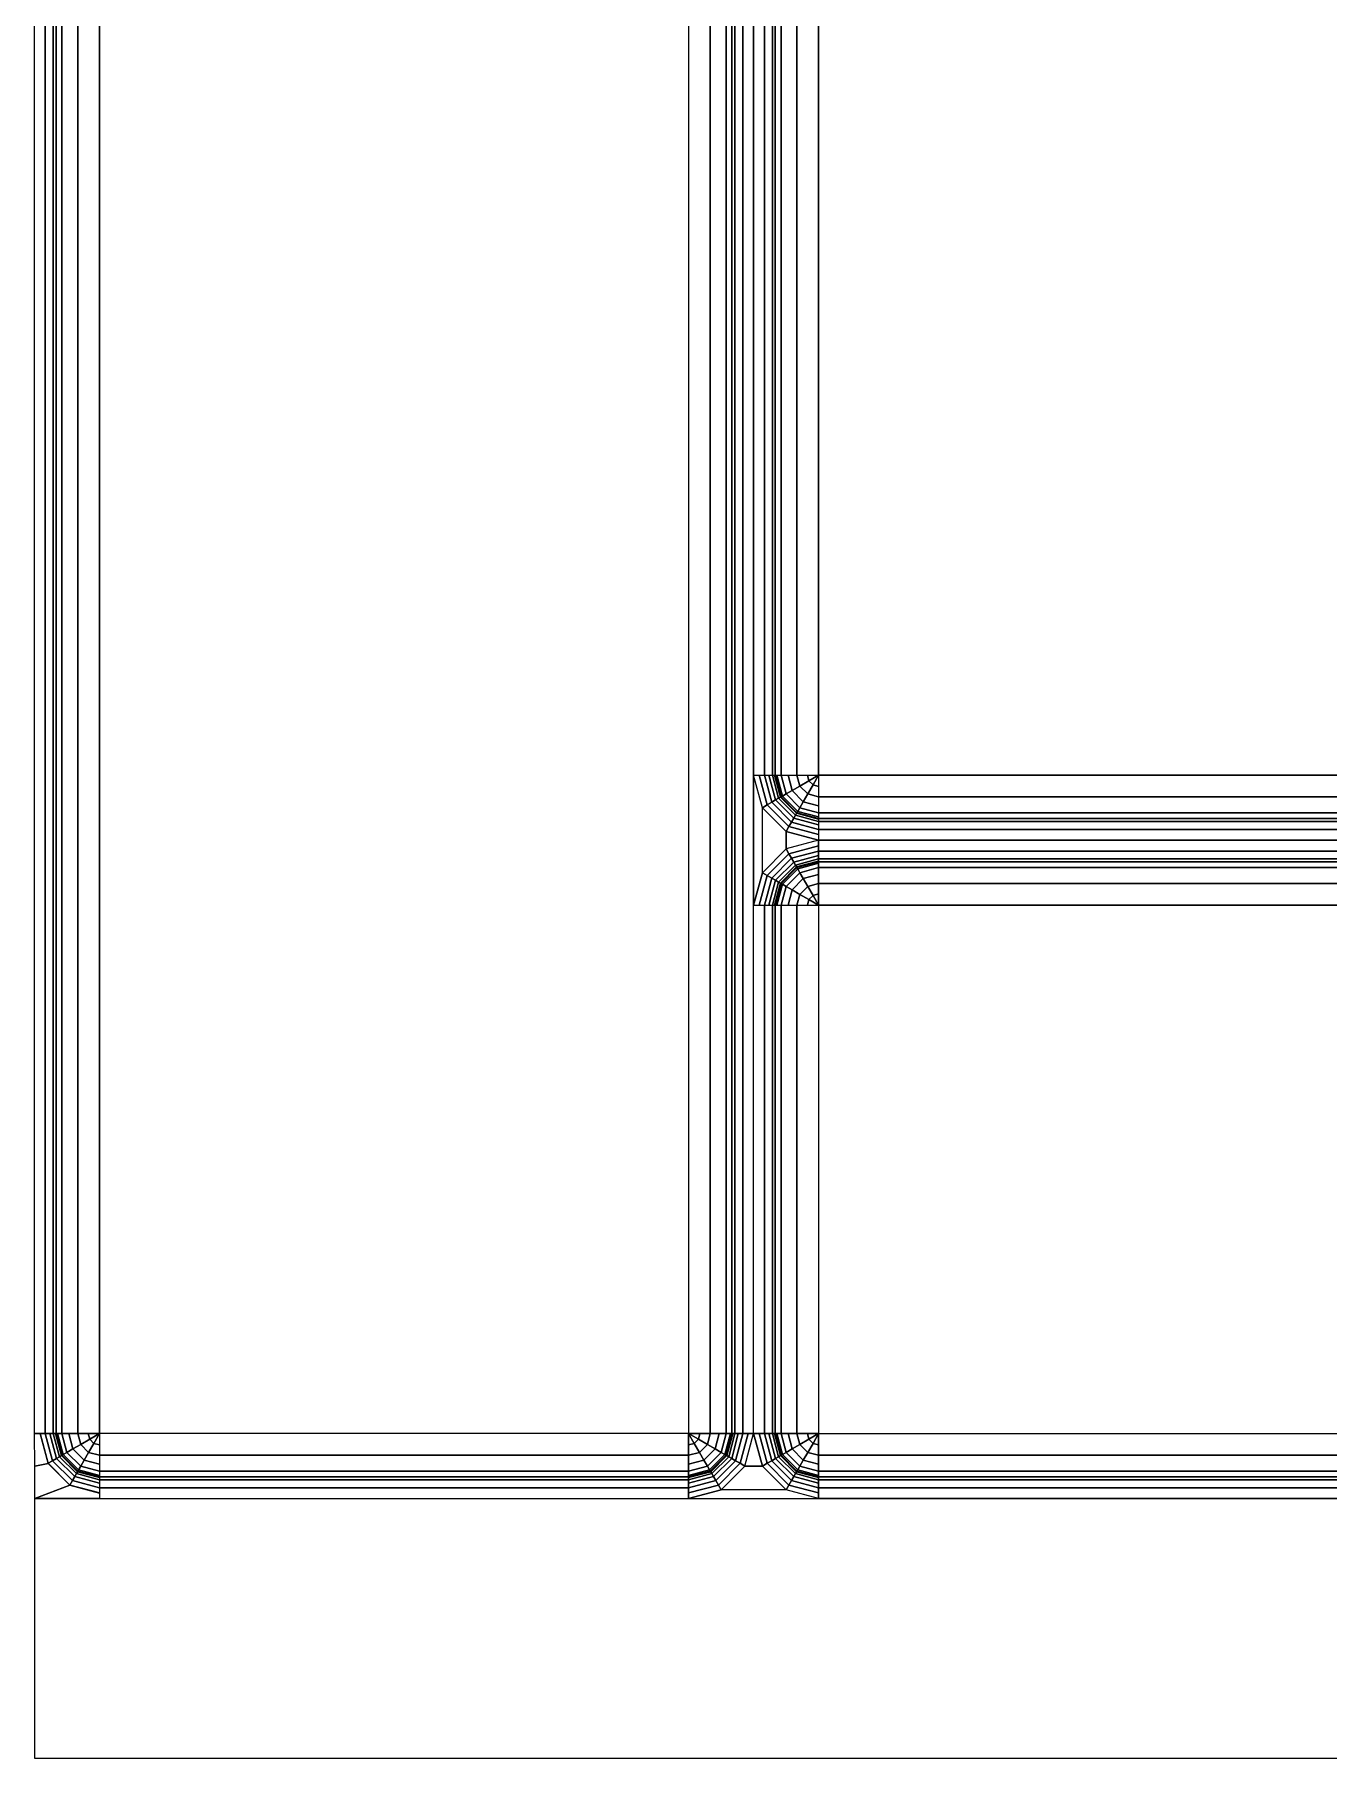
# Model space of a CAD drawing. Extents: x 0 to 315, y -450 to 0.
# Drawn here: x 0 to 149.3, y -450 to -251 of the extents above; entities that cross this region are included whole.
import ezdxf

# ---------------------------------------------------------------- set-up
doc = ezdxf.new("R2010")
doc.units = 0
doc.layers.add('BRANCO', color=7, linetype='CONTINUOUS')

msp = doc.modelspace()

# ---------------------------------------------------------------- linework, layer by layer
at = {"layer": 'BRANCO'}
for points in [[(1.25, -37.5, 44.67), (1.25, -412.5, 44.67), (0, -412.5, 45), (0, -37.5, 45)], [(2.17, -37.5, 43.75), (2.17, -412.5, 43.75), (1.25, -412.5, 44.67), (1.25, -37.5, 44.67)], [(2.5, -37.5, 42.5), (2.5, -412.5, 42.5), (2.17, -412.5, 43.75), (2.17, -37.5, 43.75)], [(3.17, -37.5, 2.5), (3.17, -412.5, 2.5), (2.5, -412.5, 5), (2.5, -37.5, 5)], [(2.5, -37.5, 5), (2.5, -412.5, 5), (2.5, -412.5, 42.5), (2.5, -37.5, 42.5)], [(5, -37.5, 0.67), (5, -412.5, 0.67), (3.17, -412.5, 2.5), (3.17, -37.5, 2.5)], [(7.5, -37.5), (7.5, -412.5), (5, -412.5, 0.67), (5, -37.5, 0.67)], [(75.5, -412.5), (7.5, -412.5), (7.5, -37.5), (75.5, -37.5)], [(75.5, -37.5), (75.5, -412.5), (78, -412.5, 0.67), (78, -37.5, 0.67)], [(78, -37.5, 0.67), (78, -412.5, 0.67), (79.83, -412.5, 2.5), (79.83, -37.5, 2.5)], [(79.83, -37.5, 2.5), (79.83, -412.5, 2.5), (80.5, -412.5, 5), (80.5, -37.5, 5)], [(80.5, -37.5, 5), (80.5, -412.5, 5), (80.5, -412.5, 42.5), (80.5, -37.5, 42.5)], [(80.5, -37.5, 42.5), (80.5, -412.5, 42.5), (80.84, -412.5, 43.75), (80.84, -37.5, 43.75)], [(80.84, -37.5, 43.75), (80.84, -412.5, 43.75), (81.75, -412.5, 44.67), (81.75, -37.5, 44.67)], [(81.75, -37.5, 44.67), (81.75, -412.5, 44.67), (83, -412.5, 45), (83, -37.5, 45)], [(83, -37.5, 45), (83, -336.5, 45), (84.25, -336.5, 44.67), (84.25, -37.5, 44.67)], [(84.25, -37.5, 44.67), (84.25, -336.5, 44.67), (85.17, -336.5, 43.75), (85.17, -37.5, 43.75)], [(85.17, -37.5, 43.75), (85.17, -336.5, 43.75), (85.5, -336.5, 42.5), (85.5, -37.5, 42.5)], [(85.5, -37.5, 5), (85.5, -336.5, 5), (86.17, -336.5, 2.5), (86.17, -37.5, 2.5)], [(85.5, -37.5, 42.5), (85.5, -336.5, 42.5), (85.5, -336.5, 5), (85.5, -37.5, 5)], [(86.17, -37.5, 2.5), (86.17, -336.5, 2.5), (88, -336.5, 0.67), (88, -37.5, 0.67)], [(88, -37.5, 0.67), (88, -336.5, 0.67), (90.5, -336.5), (90.5, -37.5)], [(90.5, -336.5), (152.5, -336.5), (152.5, -37.5), (90.5, -37.5)], [(83.65, -336.5, 44.91), (84.57, -339.92, 44.91), (84.01, -340.25, 45), (83, -336.5, 45)], [(84.01, -340.25, 45), (83, -336.5, 45), (83, -351.5, 45), (84.01, -347.75, 45)], [(84.25, -336.5, 44.67), (85.09, -339.62, 44.67), (84.57, -339.92, 44.91), (83.65, -336.5, 44.91)], [(84.77, -336.5, 44.27), (85.54, -339.36, 44.27), (85.09, -339.62, 44.67), (84.25, -336.5, 44.67)], [(85.17, -336.5, 43.75), (85.88, -339.16, 43.75), (85.54, -339.36, 44.27), (84.77, -336.5, 44.27)], [(85.42, -336.5, 43.15), (86.1, -339.04, 43.15), (85.88, -339.16, 43.75), (85.17, -336.5, 43.75)], [(85.5, -336.5, 42.5), (86.17, -339, 42.5), (86.1, -339.04, 43.15), (85.42, -336.5, 43.15)], [(85.5, -336.5, 5), (86.17, -339, 5), (86.17, -339, 42.5), (85.5, -336.5, 42.5)], [(85.67, -336.5, 3.71), (86.32, -338.91, 3.71), (86.17, -339, 5), (85.5, -336.5, 5)], [(86.17, -336.5, 2.5), (86.75, -338.66, 2.5), (86.32, -338.91, 3.71), (85.67, -336.5, 3.71)], [(86.97, -336.5, 1.46), (87.44, -338.26, 1.46), (86.75, -338.66, 2.5), (86.17, -336.5, 2.5)], [(87.44, -338.26, 1.46), (88.73, -339.56, 1.46), (88.34, -340.25, 2.5), (86.75, -338.66, 2.5)], [(88, -336.5, 0.67), (88.34, -337.75, 0.67), (87.44, -338.26, 1.46), (86.97, -336.5, 1.46)], [(88.34, -337.75, 0.67), (89.25, -338.66, 0.67), (88.73, -339.56, 1.46), (87.44, -338.26, 1.46)], [(89.21, -336.5, 0.17), (89.38, -337.14, 0.17), (88.34, -337.75, 0.67), (88, -336.5, 0.67)], [(89.38, -337.14, 0.17), (89.86, -337.62, 0.17), (89.25, -338.66, 0.67), (88.34, -337.75, 0.67)], [(90.5, -336.5), (89.38, -337.14, 0.17), (89.21, -336.5, 0.17), (90.5, -336.5)], [(89.86, -337.62, 0.17), (90.5, -337.79, 0.17), (90.5, -339, 0.67), (89.25, -338.66, 0.67)], [(90.5, -336.5), (89.86, -337.62, 0.17), (89.38, -337.14, 0.17), (90.5, -336.5)], [(90.5, -336.5), (90.5, -337.79, 0.17), (89.86, -337.62, 0.17), (90.5, -336.5)], [(90.5, -339, 0.67), (152.5, -339, 0.67), (152.5, -336.5), (90.5, -336.5)], [(84.57, -339.92, 44.91), (87.08, -342.43, 44.91), (86.75, -342.99, 45), (84.01, -340.25, 45)], [(84.01, -347.75, 45), (84.01, -340.25, 45), (86.75, -342.99, 45), (86.75, -345, 45)], [(85.09, -339.62, 44.67), (87.38, -341.91, 44.67), (87.08, -342.43, 44.91), (84.57, -339.92, 44.91)], [(85.54, -339.36, 44.27), (87.64, -341.46, 44.27), (87.38, -341.91, 44.67), (85.09, -339.62, 44.67)], [(85.88, -339.16, 43.75), (87.84, -341.12, 43.75), (87.64, -341.46, 44.27), (85.54, -339.36, 44.27)], [(86.1, -339.04, 43.15), (87.96, -340.9, 43.15), (87.84, -341.12, 43.75), (85.88, -339.16, 43.75)], [(86.17, -339, 42.5), (88, -340.83, 42.5), (87.96, -340.9, 43.15), (86.1, -339.04, 43.15)], [(86.32, -338.91, 3.71), (88.09, -340.68, 3.71), (88, -340.83, 5), (86.17, -339, 5)], [(86.17, -339, 5), (88, -340.83, 5), (88, -340.83, 42.5), (86.17, -339, 42.5)], [(86.75, -338.66, 2.5), (88.34, -340.25, 2.5), (88.09, -340.68, 3.71), (86.32, -338.91, 3.71)], [(88.34, -340.25, 2.5), (90.5, -340.83, 2.5), (90.5, -341.32, 3.71), (88.09, -340.68, 3.71)], [(88.73, -339.56, 1.46), (90.5, -340.03, 1.46), (90.5, -340.83, 2.5), (88.34, -340.25, 2.5)], [(89.25, -338.66, 0.67), (90.5, -339, 0.67), (90.5, -340.03, 1.46), (88.73, -339.56, 1.46)], [(90.5, -340.83, 2.5), (152.5, -340.83, 2.5), (152.5, -339, 0.67), (90.5, -339, 0.67)], [(87.38, -341.91, 44.67), (90.5, -342.75, 44.67), (90.5, -343.35, 44.91), (87.08, -342.43, 44.91)], [(87.64, -341.46, 44.27), (90.5, -342.23, 44.27), (90.5, -342.75, 44.67), (87.38, -341.91, 44.67)], [(87.84, -341.12, 43.75), (90.5, -341.83, 43.75), (90.5, -342.23, 44.27), (87.64, -341.46, 44.27)], [(87.96, -340.9, 43.15), (90.5, -341.58, 43.15), (90.5, -341.83, 43.75), (87.84, -341.12, 43.75)], [(88, -340.83, 42.5), (90.5, -341.5, 42.5), (90.5, -341.58, 43.15), (87.96, -340.9, 43.15)], [(88.09, -340.68, 3.71), (90.5, -341.32, 3.71), (90.5, -341.5, 5), (88, -340.83, 5)], [(88, -340.83, 5), (90.5, -341.5, 5), (90.5, -341.5, 42.5), (88, -340.83, 42.5)], [(90.5, -341.5, 5), (152.5, -341.5, 5), (152.5, -340.83, 2.5), (90.5, -340.83, 2.5)], [(90.5, -341.5, 42.5), (152.5, -341.5, 42.5), (152.5, -341.5, 5), (90.5, -341.5, 5)], [(90.5, -341.83, 43.75), (152.5, -341.83, 43.75), (152.5, -341.5, 42.5), (90.5, -341.5, 42.5)], [(90.5, -342.75, 44.67), (152.5, -342.75, 44.67), (152.5, -341.83, 43.75), (90.5, -341.83, 43.75)], [(87.08, -342.43, 44.91), (90.5, -343.35, 44.91), (90.5, -344, 45), (86.75, -342.99, 45)], [(86.75, -345, 45), (86.75, -342.99, 45), (90.5, -344, 45), (86.75, -345, 45)], [(87.08, -345.56, 44.91), (90.5, -344.64, 44.91), (90.5, -344, 45), (86.75, -345, 45)], [(90.5, -344, 45), (152.5, -344, 45), (152.5, -342.75, 44.67), (90.5, -342.75, 44.67)], [(307.53, -344, 45), (90.5, -344, 45), (90.5, -345.25, 44.67), (307.53, -345.25, 44.67)], [(84.57, -348.07, 44.91), (87.08, -345.56, 44.91), (86.75, -345, 45), (84.01, -347.75, 45)], [(85.09, -348.37, 44.67), (87.38, -346.08, 44.67), (87.08, -345.56, 44.91), (84.57, -348.07, 44.91)], [(85.54, -348.63, 44.27), (87.64, -346.53, 44.27), (87.38, -346.08, 44.67), (85.09, -348.37, 44.67)], [(87.38, -346.08, 44.67), (90.5, -345.25, 44.67), (90.5, -344.64, 44.91), (87.08, -345.56, 44.91)], [(87.64, -346.53, 44.27), (90.5, -345.76, 44.27), (90.5, -345.25, 44.67), (87.38, -346.08, 44.67)], [(87.84, -346.87, 43.75), (90.5, -346.16, 43.75), (90.5, -345.76, 44.27), (87.64, -346.53, 44.27)], [(87.96, -347.09, 43.15), (90.5, -346.41, 43.15), (90.5, -346.16, 43.75), (87.84, -346.87, 43.75)], [(307.53, -345.25, 44.67), (90.5, -345.25, 44.67), (90.5, -346.16, 43.75), (307.53, -346.16, 43.75)], [(307.53, -346.16, 43.75), (90.5, -346.16, 43.75), (90.5, -346.5, 42.5), (307.53, -346.5, 42.5)], [(83.65, -351.5, 44.91), (84.57, -348.07, 44.91), (84.01, -347.75, 45), (83, -351.5, 45)], [(84.25, -351.5, 44.67), (85.09, -348.37, 44.67), (84.57, -348.07, 44.91), (83.65, -351.5, 44.91)], [(85.88, -348.83, 43.75), (87.84, -346.87, 43.75), (87.64, -346.53, 44.27), (85.54, -348.63, 44.27)], [(86.1, -348.95, 43.15), (87.96, -347.09, 43.15), (87.84, -346.87, 43.75), (85.88, -348.83, 43.75)], [(86.17, -349, 42.5), (88, -347.16, 42.5), (87.96, -347.09, 43.15), (86.1, -348.95, 43.15)], [(86.17, -349, 5), (88, -347.16, 5), (88, -347.16, 42.5), (86.17, -349, 42.5)], [(86.32, -349.08, 3.71), (88.09, -347.31, 3.71), (88, -347.16, 5), (86.17, -349, 5)], [(86.75, -349.33, 2.5), (88.34, -347.75, 2.5), (88.09, -347.31, 3.71), (86.32, -349.08, 3.71)], [(87.44, -349.73, 1.46), (88.73, -348.43, 1.46), (88.34, -347.75, 2.5), (86.75, -349.33, 2.5)], [(88, -347.16, 42.5), (90.5, -346.5, 42.5), (90.5, -346.41, 43.15), (87.96, -347.09, 43.15)], [(88, -347.16, 5), (90.5, -346.5, 5), (90.5, -346.5, 42.5), (88, -347.16, 42.5)], [(88.09, -347.31, 3.71), (90.5, -346.67, 3.71), (90.5, -346.5, 5), (88, -347.16, 5)], [(88.34, -347.75, 2.5), (90.5, -347.16, 2.5), (90.5, -346.67, 3.71), (88.09, -347.31, 3.71)], [(88.73, -348.43, 1.46), (90.5, -347.96, 1.46), (90.5, -347.16, 2.5), (88.34, -347.75, 2.5)], [(89.25, -349.33, 0.67), (90.5, -349, 0.67), (90.5, -347.96, 1.46), (88.73, -348.43, 1.46)], [(307.53, -346.5, 5), (90.5, -346.5, 5), (90.5, -347.16, 2.5), (307.53, -347.16, 2.5)], [(307.53, -346.5, 42.5), (90.5, -346.5, 42.5), (90.5, -346.5, 5), (307.53, -346.5, 5)], [(307.53, -347.16, 2.5), (90.5, -347.16, 2.5), (90.5, -349, 0.67), (307.53, -349, 0.67)], [(84.77, -351.5, 44.27), (85.54, -348.63, 44.27), (85.09, -348.37, 44.67), (84.25, -351.5, 44.67)], [(85.17, -351.5, 43.75), (85.88, -348.83, 43.75), (85.54, -348.63, 44.27), (84.77, -351.5, 44.27)], [(85.42, -351.5, 43.15), (86.1, -348.95, 43.15), (85.88, -348.83, 43.75), (85.17, -351.5, 43.75)], [(85.5, -351.5, 42.5), (86.17, -349, 42.5), (86.1, -348.95, 43.15), (85.42, -351.5, 43.15)], [(85.5, -351.5, 5), (86.17, -349, 5), (86.17, -349, 42.5), (85.5, -351.5, 42.5)], [(85.67, -351.5, 3.71), (86.32, -349.08, 3.71), (86.17, -349, 5), (85.5, -351.5, 5)], [(86.17, -351.5, 2.5), (86.75, -349.33, 2.5), (86.32, -349.08, 3.71), (85.67, -351.5, 3.71)], [(86.97, -351.5, 1.46), (87.44, -349.73, 1.46), (86.75, -349.33, 2.5), (86.17, -351.5, 2.5)], [(88, -351.5, 0.67), (88.34, -350.25, 0.67), (87.44, -349.73, 1.46), (86.97, -351.5, 1.46)], [(88.34, -350.25, 0.67), (89.25, -349.33, 0.67), (88.73, -348.43, 1.46), (87.44, -349.73, 1.46)], [(89.38, -350.85, 0.17), (89.86, -350.37, 0.17), (89.25, -349.33, 0.67), (88.34, -350.25, 0.67)], [(89.86, -350.37, 0.17), (90.5, -350.2, 0.17), (90.5, -349, 0.67), (89.25, -349.33, 0.67)], [(90.5, -351.5), (90.5, -350.2, 0.17), (89.86, -350.37, 0.17), (90.5, -351.5)], [(307.53, -349, 0.67), (90.5, -349, 0.67), (90.5, -351.5), (307.53, -351.5)], [(83, -412.5, 45), (83, -351.5, 45), (84.25, -351.5, 44.67), (84.25, -412.5, 44.67)], [(84.25, -412.5, 44.67), (84.25, -351.5, 44.67), (85.17, -351.5, 43.75), (85.17, -412.5, 43.75)], [(85.17, -412.5, 43.75), (85.17, -351.5, 43.75), (85.5, -351.5, 42.5), (85.5, -412.5, 42.5)], [(85.5, -412.5, 42.5), (85.5, -351.5, 42.5), (85.5, -351.5, 5), (85.5, -412.5, 5)], [(85.5, -412.5, 5), (85.5, -351.5, 5), (86.17, -351.5, 2.5), (86.17, -412.5, 2.5)], [(86.17, -412.5, 2.5), (86.17, -351.5, 2.5), (88, -351.5, 0.67), (88, -412.5, 0.67)], [(89.21, -351.5, 0.17), (89.38, -350.85, 0.17), (88.34, -350.25, 0.67), (88, -351.5, 0.67)], [(88, -412.5, 0.67), (88, -351.5, 0.67), (90.5, -351.5), (90.5, -412.5)], [(90.5, -351.5), (89.38, -350.85, 0.17), (89.21, -351.5, 0.17), (90.5, -351.5)], [(90.5, -351.5), (89.86, -350.37, 0.17), (89.38, -350.85, 0.17), (90.5, -351.5)], [(307.53, -412.5), (307.53, -351.5), (90.5, -351.5), (90.5, -412.5)], [(0.65, -412.5, 44.91), (1.57, -415.93, 44.91), (0.04, -416.25, 45), (0, -412.5, 45)], [(1.25, -412.5, 44.67), (2.09, -415.62, 44.67), (1.57, -415.92, 44.91), (0.65, -412.5, 44.91)], [(1.77, -412.5, 44.27), (2.54, -415.36, 44.27), (2.09, -415.62, 44.67), (1.25, -412.5, 44.67)], [(2.17, -412.5, 43.75), (2.88, -415.16, 43.75), (2.54, -415.36, 44.27), (1.77, -412.5, 44.27)], [(2.42, -412.5, 43.15), (3.1, -415.04, 43.15), (2.88, -415.16, 43.75), (2.17, -412.5, 43.75)], [(2.5, -412.5, 42.5), (3.17, -415, 42.5), (3.1, -415.04, 43.15), (2.42, -412.5, 43.15)], [(2.5, -412.5, 5), (3.17, -415, 5), (3.17, -415, 42.5), (2.5, -412.5, 42.5)], [(2.67, -412.5, 3.71), (3.32, -414.91, 3.71), (3.17, -415, 5), (2.5, -412.5, 5)], [(3.17, -412.5, 2.5), (3.75, -414.66, 2.5), (3.32, -414.91, 3.71), (2.67, -412.5, 3.71)], [(3.97, -412.5, 1.46), (4.44, -414.26, 1.46), (3.75, -414.66, 2.5), (3.17, -412.5, 2.5)], [(5, -412.5, 0.67), (5.34, -413.75, 0.67), (4.44, -414.26, 1.46), (3.97, -412.5, 1.46)], [(5.34, -413.75, 0.67), (6.25, -414.66, 0.67), (5.73, -415.56, 1.46), (4.44, -414.26, 1.46)], [(6.21, -412.5, 0.17), (6.38, -413.14, 0.17), (5.34, -413.75, 0.67), (5, -412.5, 0.67)], [(6.38, -413.14, 0.17), (6.86, -413.62, 0.17), (6.25, -414.66, 0.67), (5.34, -413.75, 0.67)], [(7.5, -412.5), (6.38, -413.14, 0.17), (6.21, -412.5, 0.17), (7.5, -412.5)], [(6.86, -413.62, 0.17), (7.5, -413.79, 0.17), (7.5, -415, 0.67), (6.25, -414.66, 0.67)], [(7.5, -412.5), (6.86, -413.62, 0.17), (6.38, -413.14, 0.17), (7.5, -412.5)], [(7.5, -412.5), (7.5, -413.79, 0.17), (6.86, -413.62, 0.17), (7.5, -412.5)], [(7.5, -415, 0.67), (75.5, -415, 0.67), (75.5, -412.5), (7.5, -412.5)], [(75.5, -412.5), (76.62, -413.14, 0.17), (76.8, -412.5, 0.17), (75.5, -412.5)], [(75.5, -412.5), (76.15, -413.62, 0.17), (76.62, -413.14, 0.17), (75.5, -412.5)], [(75.5, -412.5), (75.5, -413.79, 0.17), (76.15, -413.62, 0.17), (75.5, -412.5)], [(76.15, -413.62, 0.17), (75.5, -413.79, 0.17), (75.5, -415, 0.67), (76.75, -414.66, 0.67)], [(76.62, -413.14, 0.17), (76.15, -413.62, 0.17), (76.75, -414.66, 0.67), (77.67, -413.75, 0.67)], [(76.8, -412.5, 0.17), (76.62, -413.14, 0.17), (77.67, -413.75, 0.67), (78, -412.5, 0.67)], [(77.67, -413.75, 0.67), (76.75, -414.66, 0.67), (77.27, -415.56, 1.46), (78.56, -414.26, 1.46)], [(78, -412.5, 0.67), (77.67, -413.75, 0.67), (78.56, -414.26, 1.46), (79.04, -412.5, 1.46)], [(79.04, -412.5, 1.46), (78.56, -414.26, 1.46), (79.25, -414.66, 2.5), (79.83, -412.5, 2.5)], [(79.83, -412.5, 2.5), (79.25, -414.66, 2.5), (79.69, -414.91, 3.71), (80.33, -412.5, 3.71)], [(80.33, -412.5, 3.71), (79.69, -414.91, 3.71), (79.83, -415, 5), (80.5, -412.5, 5)], [(80.5, -412.5, 5), (79.83, -415, 5), (79.83, -415, 42.5), (80.5, -412.5, 42.5)], [(80.5, -412.5, 42.5), (79.83, -415, 42.5), (79.91, -415.04, 43.15), (80.59, -412.5, 43.15)], [(80.59, -412.5, 43.15), (79.91, -415.04, 43.15), (80.12, -415.16, 43.75), (80.84, -412.5, 43.75)], [(80.84, -412.5, 43.75), (80.12, -415.16, 43.75), (80.47, -415.36, 44.27), (81.23, -412.5, 44.27)], [(81.23, -412.5, 44.27), (80.47, -415.36, 44.27), (80.92, -415.62, 44.67), (81.75, -412.5, 44.67)], [(81.75, -412.5, 44.67), (80.92, -415.62, 44.67), (81.44, -415.92, 44.91), (82.36, -412.5, 44.91)], [(82.36, -412.5, 44.91), (81.44, -415.92, 44.91), (82, -416.25, 45), (83, -412.5, 45)], [(84.01, -416.25, 45), (82, -416.25, 45), (83, -412.5, 45), (84.01, -416.25, 45)], [(83.65, -412.5, 44.91), (84.57, -415.92, 44.91), (84.01, -416.25, 45), (83, -412.5, 45)], [(84.25, -412.5, 44.67), (85.09, -415.62, 44.67), (84.57, -415.92, 44.91), (83.65, -412.5, 44.91)], [(84.77, -412.5, 44.27), (85.54, -415.36, 44.27), (85.09, -415.62, 44.67), (84.25, -412.5, 44.67)], [(85.17, -412.5, 43.75), (85.88, -415.16, 43.75), (85.54, -415.36, 44.27), (84.77, -412.5, 44.27)], [(85.42, -412.5, 43.15), (86.1, -415.04, 43.15), (85.88, -415.16, 43.75), (85.17, -412.5, 43.75)], [(85.5, -412.5, 42.5), (86.17, -415, 42.5), (86.1, -415.04, 43.15), (85.42, -412.5, 43.15)], [(85.5, -412.5, 5), (86.17, -415, 5), (86.17, -415, 42.5), (85.5, -412.5, 42.5)], [(85.67, -412.5, 3.71), (86.32, -414.91, 3.71), (86.17, -415, 5), (85.5, -412.5, 5)], [(86.17, -412.5, 2.5), (86.75, -414.66, 2.5), (86.32, -414.91, 3.71), (85.67, -412.5, 3.71)], [(86.97, -412.5, 1.46), (87.44, -414.26, 1.46), (86.75, -414.66, 2.5), (86.17, -412.5, 2.5)], [(88, -412.5, 0.67), (88.34, -413.75, 0.67), (87.44, -414.26, 1.46), (86.97, -412.5, 1.46)], [(88.34, -413.75, 0.67), (89.25, -414.66, 0.67), (88.73, -415.56, 1.46), (87.44, -414.26, 1.46)], [(89.21, -412.5, 0.17), (89.38, -413.14, 0.17), (88.34, -413.75, 0.67), (88, -412.5, 0.67)], [(89.38, -413.14, 0.17), (89.86, -413.62, 0.17), (89.25, -414.66, 0.67), (88.34, -413.75, 0.67)], [(90.5, -412.5), (89.38, -413.14, 0.17), (89.21, -412.5, 0.17), (90.5, -412.5)], [(89.86, -413.62, 0.17), (90.5, -413.79, 0.17), (90.5, -415, 0.67), (89.25, -414.66, 0.67)], [(90.5, -412.5), (89.86, -413.62, 0.17), (89.38, -413.14, 0.17), (90.5, -412.5)], [(90.5, -412.5), (90.5, -413.79, 0.17), (89.86, -413.62, 0.17), (90.5, -412.5)], [(307.53, -415, 0.67), (90.5, -415, 0.67), (90.5, -412.5), (307.53, -412.5)], [(2.09, -415.62, 44.67), (4.38, -417.91, 44.67), (4.08, -418.43, 44.91), (1.57, -415.92, 44.91)], [(2.54, -415.36, 44.27), (4.64, -417.46, 44.27), (4.38, -417.91, 44.67), (2.09, -415.62, 44.67)], [(2.88, -415.16, 43.75), (4.84, -417.12, 43.75), (4.64, -417.46, 44.27), (2.54, -415.36, 44.27)], [(3.1, -415.04, 43.15), (4.96, -416.9, 43.15), (4.84, -417.12, 43.75), (2.88, -415.16, 43.75)], [(3.17, -415, 42.5), (5, -416.83, 42.5), (4.96, -416.9, 43.15), (3.1, -415.04, 43.15)], [(3.32, -414.91, 3.71), (5.09, -416.68, 3.71), (5, -416.83, 5), (3.17, -415, 5)], [(3.17, -415, 5), (5, -416.83, 5), (5, -416.83, 42.5), (3.17, -415, 42.5)], [(3.75, -414.66, 2.5), (5.34, -416.25, 2.5), (5.09, -416.68, 3.71), (3.32, -414.91, 3.71)], [(4.44, -414.26, 1.46), (5.73, -415.56, 1.46), (5.34, -416.25, 2.5), (3.75, -414.66, 2.5)], [(5.73, -415.56, 1.46), (7.5, -416.03, 1.46), (7.5, -416.83, 2.5), (5.34, -416.25, 2.5)], [(6.25, -414.66, 0.67), (7.5, -415, 0.67), (7.5, -416.03, 1.46), (5.73, -415.56, 1.46)], [(7.5, -416.83, 2.5), (75.5, -416.83, 2.5), (75.5, -415, 0.67), (7.5, -415, 0.67)], [(76.75, -414.66, 0.67), (75.5, -415, 0.67), (75.5, -416.03, 1.46), (77.27, -415.56, 1.46)], [(77.27, -415.56, 1.46), (75.5, -416.03, 1.46), (75.5, -416.83, 2.5), (77.67, -416.25, 2.5)], [(78.56, -414.26, 1.46), (77.27, -415.56, 1.46), (77.67, -416.25, 2.5), (79.25, -414.66, 2.5)], [(79.25, -414.66, 2.5), (77.67, -416.25, 2.5), (77.92, -416.68, 3.71), (79.69, -414.91, 3.71)], [(79.69, -414.91, 3.71), (77.92, -416.68, 3.71), (78, -416.83, 5), (79.83, -415, 5)], [(79.83, -415, 5), (78, -416.83, 5), (78, -416.83, 42.5), (79.83, -415, 42.5)], [(79.83, -415, 42.5), (78, -416.83, 42.5), (78.05, -416.9, 43.15), (79.91, -415.04, 43.15)], [(79.91, -415.04, 43.15), (78.05, -416.9, 43.15), (78.17, -417.12, 43.75), (80.12, -415.16, 43.75)], [(80.12, -415.16, 43.75), (78.17, -417.12, 43.75), (78.37, -417.46, 44.27), (80.47, -415.36, 44.27)], [(80.47, -415.36, 44.27), (78.37, -417.46, 44.27), (78.63, -417.91, 44.67), (80.92, -415.62, 44.67)], [(80.92, -415.62, 44.67), (78.63, -417.91, 44.67), (78.93, -418.43, 44.91), (81.44, -415.92, 44.91)], [(85.09, -415.62, 44.67), (87.38, -417.91, 44.67), (87.08, -418.43, 44.91), (84.57, -415.92, 44.91)], [(85.54, -415.36, 44.27), (87.64, -417.46, 44.27), (87.38, -417.91, 44.67), (85.09, -415.62, 44.67)], [(85.88, -415.16, 43.75), (87.84, -417.12, 43.75), (87.64, -417.46, 44.27), (85.54, -415.36, 44.27)], [(86.1, -415.04, 43.15), (87.96, -416.9, 43.15), (87.84, -417.12, 43.75), (85.88, -415.16, 43.75)], [(86.17, -415, 42.5), (88, -416.83, 42.5), (87.96, -416.9, 43.15), (86.1, -415.04, 43.15)], [(86.32, -414.91, 3.71), (88.09, -416.68, 3.71), (88, -416.83, 5), (86.17, -415, 5)], [(86.17, -415, 5), (88, -416.83, 5), (88, -416.83, 42.5), (86.17, -415, 42.5)], [(86.75, -414.66, 2.5), (88.34, -416.25, 2.5), (88.09, -416.68, 3.71), (86.32, -414.91, 3.71)], [(87.44, -414.26, 1.46), (88.73, -415.56, 1.46), (88.34, -416.25, 2.5), (86.75, -414.66, 2.5)], [(88.73, -415.56, 1.46), (90.5, -416.03, 1.46), (90.5, -416.83, 2.5), (88.34, -416.25, 2.5)], [(89.25, -414.66, 0.67), (90.5, -415, 0.67), (90.5, -416.03, 1.46), (88.73, -415.56, 1.46)], [(307.53, -416.83, 2.5), (90.5, -416.83, 2.5), (90.5, -415, 0.67), (307.53, -415, 0.67)], [(1.57, -415.93, 44.91), (4.08, -418.44, 44.91), (0.03, -420, 45), (0.04, -416.25, 45)], [(4.64, -417.46, 44.27), (7.5, -418.23, 44.27), (7.5, -418.75, 44.67), (4.38, -417.91, 44.67)], [(4.84, -417.12, 43.75), (7.5, -417.83, 43.75), (7.5, -418.23, 44.27), (4.64, -417.46, 44.27)], [(4.96, -416.9, 43.15), (7.5, -417.58, 43.15), (7.5, -417.83, 43.75), (4.84, -417.12, 43.75)], [(5, -416.83, 42.5), (7.5, -417.5, 42.5), (7.5, -417.58, 43.15), (4.96, -416.9, 43.15)], [(5.09, -416.68, 3.71), (7.5, -417.32, 3.71), (7.5, -417.5, 5), (5, -416.83, 5)], [(5, -416.83, 5), (7.5, -417.5, 5), (7.5, -417.5, 42.5), (5, -416.83, 42.5)], [(5.34, -416.25, 2.5), (7.5, -416.83, 2.5), (7.5, -417.32, 3.71), (5.09, -416.68, 3.71)], [(7.5, -417.5, 5), (75.5, -417.5, 5), (75.5, -416.83, 2.5), (7.5, -416.83, 2.5)], [(7.5, -417.5, 42.5), (75.5, -417.5, 42.5), (75.5, -417.5, 5), (7.5, -417.5, 5)], [(7.5, -417.83, 43.75), (75.5, -417.83, 43.75), (75.5, -417.5, 42.5), (7.5, -417.5, 42.5)], [(7.5, -418.75, 44.67), (75.5, -418.75, 44.67), (75.5, -417.83, 43.75), (7.5, -417.83, 43.75)], [(77.67, -416.25, 2.5), (75.5, -416.83, 2.5), (75.5, -417.32, 3.71), (77.92, -416.68, 3.71)], [(77.92, -416.68, 3.71), (75.5, -417.32, 3.71), (75.5, -417.5, 5), (78, -416.83, 5)], [(78, -416.83, 5), (75.5, -417.5, 5), (75.5, -417.5, 42.5), (78, -416.83, 42.5)], [(78, -416.83, 42.5), (75.5, -417.5, 42.5), (75.5, -417.58, 43.15), (78.05, -416.9, 43.15)], [(78.05, -416.9, 43.15), (75.5, -417.58, 43.15), (75.5, -417.83, 43.75), (78.17, -417.12, 43.75)], [(78.17, -417.12, 43.75), (75.5, -417.83, 43.75), (75.5, -418.23, 44.27), (78.37, -417.46, 44.27)], [(78.37, -417.46, 44.27), (75.5, -418.23, 44.27), (75.5, -418.75, 44.67), (78.63, -417.91, 44.67)], [(81.44, -415.92, 44.91), (78.93, -418.43, 44.91), (79.25, -418.99, 45), (82, -416.25, 45)], [(86.75, -418.99, 45), (79.25, -418.99, 45), (82, -416.25, 45), (84.01, -416.25, 45)], [(84.57, -415.92, 44.91), (87.08, -418.43, 44.91), (86.75, -418.99, 45), (84.01, -416.25, 45)], [(87.64, -417.46, 44.27), (90.5, -418.23, 44.27), (90.5, -418.75, 44.67), (87.38, -417.91, 44.67)], [(87.84, -417.12, 43.75), (90.5, -417.83, 43.75), (90.5, -418.23, 44.27), (87.64, -417.46, 44.27)], [(87.96, -416.9, 43.15), (90.5, -417.58, 43.15), (90.5, -417.83, 43.75), (87.84, -417.12, 43.75)], [(88, -416.83, 42.5), (90.5, -417.5, 42.5), (90.5, -417.58, 43.15), (87.96, -416.9, 43.15)], [(88.09, -416.68, 3.71), (90.5, -417.32, 3.71), (90.5, -417.5, 5), (88, -416.83, 5)], [(88, -416.83, 5), (90.5, -417.5, 5), (90.5, -417.5, 42.5), (88, -416.83, 42.5)], [(88.34, -416.25, 2.5), (90.5, -416.83, 2.5), (90.5, -417.32, 3.71), (88.09, -416.68, 3.71)], [(307.53, -417.5, 5), (90.5, -417.5, 5), (90.5, -416.83, 2.5), (307.53, -416.83, 2.5)], [(307.53, -417.83, 43.75), (90.5, -417.83, 43.75), (90.5, -417.5, 42.5), (307.53, -417.5, 42.5)], [(307.53, -417.5, 42.5), (90.5, -417.5, 42.5), (90.5, -417.5, 5), (307.53, -417.5, 5)], [(307.53, -418.75, 44.67), (90.5, -418.75, 44.67), (90.5, -417.83, 43.75), (307.53, -417.83, 43.75)], [(4.08, -418.44, 44.91), (7.5, -419.36, 44.91), (7.5, -420, 45), (0.03, -420, 45)], [(4.38, -417.91, 44.67), (7.5, -418.75, 44.67), (7.5, -419.35, 44.91), (4.08, -418.43, 44.91)], [(7.5, -420, 45), (75.5, -420, 45), (75.5, -418.75, 44.67), (7.5, -418.75, 44.67)], [(78.63, -417.91, 44.67), (75.5, -418.75, 44.67), (75.5, -419.35, 44.91), (78.93, -418.43, 44.91)], [(78.93, -418.43, 44.91), (75.5, -419.35, 44.91), (75.5, -420, 45), (79.25, -418.99, 45)], [(79.25, -418.99, 45), (75.5, -420, 45), (90.5, -420, 45), (86.75, -418.99, 45)], [(87.08, -418.43, 44.91), (90.5, -419.35, 44.91), (90.5, -420, 45), (86.75, -418.99, 45)], [(87.38, -417.91, 44.67), (90.5, -418.75, 44.67), (90.5, -419.35, 44.91), (87.08, -418.43, 44.91)], [(307.53, -420, 45), (90.5, -420, 45), (90.5, -418.75, 44.67), (307.53, -418.75, 44.67)], [(0.05, -420, 45), (315, -420, 45), (315, -450, 45), (0.05, -450, 45)]]:
    msp.add_3dface(points, dxfattribs=at)

doc.saveas('drawing.dxf')
